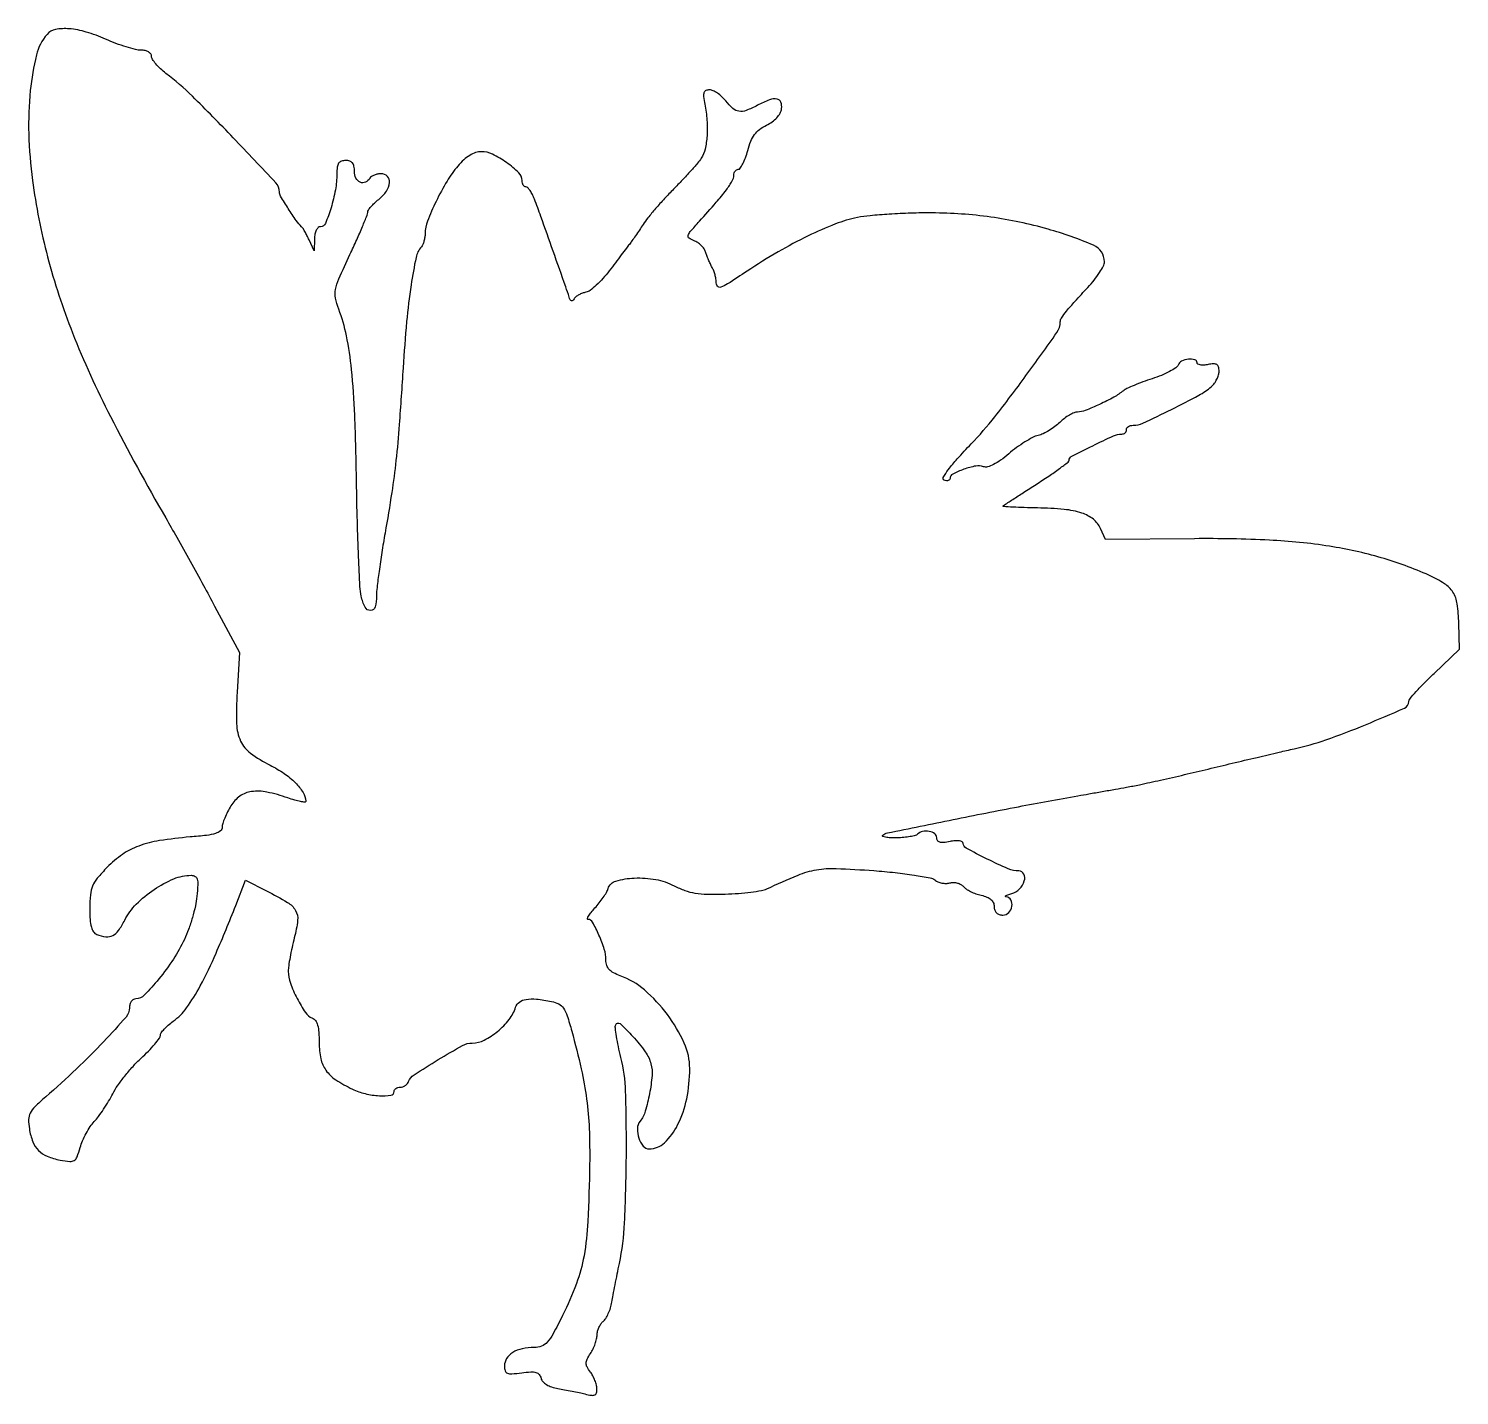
# Model space of a CAD drawing. Extents: x 0 to 324, y 0 to 310.
import ezdxf

# ---------------------------------------------------------------- set-up
doc = ezdxf.new("R2010")
doc.units = 0

msp = doc.modelspace()

# ---------------------------------------------------------------- linework, layer by layer
msp.add_lwpolyline([(4.325172, 308.584641, 0.120807), (1.899493, 303.921132, 0.034884), (0.519876, 295.85713, 0.032055), (0.169833, 286.033323, 0.025828), (1.015522, 275.5, 0.031647), (4.44035, 258.162923, 0.029419), (10.087339, 240.95714, 0.024571), (18.684534, 221.965345, 0.012578), (31.211712, 199, -0.002906), (33.719825, 194.606368, -0.001601), (36.738275, 189.20625, -0.001596), (39.764437, 183.710094, -0.002561), (42.30699, 179), (47.905723, 168.5), (47.394576, 159.5, 0.020515), (47.282316, 152.354812, 0.100333), (48.180635, 148.435476, 0.129005), (50.417493, 145.680077, 0.043319), (54.882415, 142.968844, -0.035705), (58.049129, 141.111229, -0.047332), (60.61076, 138.968944, -0.05541), (62.340873, 136.780716, -0.12772), (62.964565, 134.794359, -0.452302), (62.760015, 134.595442, -0.025818), (61.777659, 134.723594, -0.025392), (60.454419, 135.036383, -0.014074), (58.874273, 135.544359, 0.033138), (54.169092, 136.86143, 0.086477), (50.670239, 136.98099, 0.119767), (48.033635, 135.937774, 0.102381), (45.98904, 133.75, 0.019647), (45.230287, 132.387911, 0.020209), (44.588462, 130.983024, 0.020432), (44.132883, 129.724288, 0.076167), (44.003738, 128.894338, -0.224063), (43.614364, 128.074021, -0.098202), (42.52761, 127.49296, -0.044355), (40.477923, 127.063423, -0.008828), (36.75, 126.688382, 0.017752), (29.827041, 125.86688, 0.049207), (25.083793, 124.64589, 0.063443), (21.392708, 122.738329, 0.049207), (17.936169, 119.814789, 0.019128), (15.703951, 117.331274, 0.073788), (14.628958, 115.564456, 0.077514), (14.140259, 113.606268, 0.022467), (14, 110.486407, 0.015535), (14.079404, 107.931325, 0.050212), (14.353784, 106.257454, 0.083673), (14.841214, 105.193997, 0.153095), (15.581787, 104.606989, 0.060831), (17.665156, 104.08633, 0.150072), (19.20066, 104.357084, 0.122756), (20.512987, 105.500548, 0.034518), (21.92207, 107.847245, -0.078109), (24.54293, 111.459656, -0.048635), (28.587317, 114.798014, -0.049325), (33.069725, 117.213651, -0.099255), (36.991973, 118, -0.131636), (37.872555, 117.764079, -0.197751), (38.351897, 117.142357, -0.080061), (38.486937, 115.879832, -0.011167), (38.287853, 113.25, -0.030228), (37.939656, 111.069214, -0.016038), (37.260219, 108.417628, -0.015906), (36.389123, 105.741798, -0.023721), (35.444573, 103.469584, -0.034659), (32.953376, 99.023088, -0.026466), (29.653394, 94.524506, -0.02131), (26.3404, 90.810774, -0.202646), (24.422077, 90, 0.140998), (23.879784, 89.843974, 0.099844), (23.417735, 89.405412, 0.084904), (23.106519, 88.749534, 0.068517), (23, 87.975872, -0.181861), (22.215892, 85.891377, -0.008918), (17.179791, 80.3472, -0.014062), (10.976329, 74.118535, -0.011457), (4.002002, 67.796363, 0.014359), (1.53882, 65.537331, 0.082284), (0.490029, 64.115947, 0.116619), (0.136334, 62.666248, 0.042022), (0.300421, 60.536147, 0.051436), (1.08417, 57.632727, 0.103698), (2.363919, 55.649669, 0.102438), (4.344043, 54.332784, 0.049359), (7.282395, 53.474845, 0.021377), (9.492738, 53.157277, 0.167083), (10.490038, 53.392006, 0.165419), (11.137425, 54.191487, 0.020851), (11.827944, 56.339034, -0.033669), (12.360754, 57.861158, -0.022892), (13.158982, 59.514443, -0.023123), (14.080911, 61.046136, -0.042233), (14.98893, 62.18646, 0.028838), (15.971181, 63.354463, 0.012867), (17.132366, 64.995398, 0.012688), (18.275128, 66.799138, 0.016789), (19.217107, 68.5, -0.03407), (20.309132, 70.320479, -0.01621), (21.943616, 72.511893, -0.015984), (23.80725, 74.701144, -0.021843), (25.630025, 76.540486, 0.013075), (27.303849, 78.17132, 0.017917), (28.71632, 79.729371, 0.014783), (29.785121, 81.075567, 0.161757), (30, 81.722392, -0.154577), (30.180865, 82.293446, -0.030784), (30.858104, 83.139543, -0.029905), (31.802831, 84.063814, -0.023976), (32.921205, 84.943893, 0.082882), (35.919584, 87.934866, 0.031612), (39.053962, 92.956041, 0.022257), (42.624359, 100.340952, 0.007915), (47.082634, 111.18686), (49.315688, 116.873721), (54.047187, 114.476088, -0.016517), (58.836742, 111.846745, -0.125495), (60.643733, 110.042016, -0.164865), (61.115938, 107.821668, -0.034154), (60.368973, 103.84167, 0.009507), (59.844927, 101.650847, 0.009387), (59.402136, 99.432356, 0.009292), (59.087189, 97.476362, 0.03528), (59, 96.242234, 0.087068), (59.466279, 93.584862, 0.032146), (60.993665, 90.086605, 0.029685), (62.877884, 86.9094, 0.153629), (64.457403, 85.65472, -0.155249), (65.165866, 85.088292, -0.079869), (65.643111, 84.044692, -0.050154), (65.918328, 82.434527, -0.017268), (66, 80.07034, 0.051742), (66.377008, 76.436937, 0.104079), (67.531638, 73.810551, 0.092252), (69.754104, 71.67606, 0.034554), (73.536174, 69.549859, 0.051779), (76.439631, 68.524106, 0.044554), (79.64357, 68.049428, 0.048391), (82.258452, 68.150598, 0.375096), (83, 69, -0.138107), (83.107379, 69.381338, -0.100138), (83.409197, 69.70625, -0.085896), (83.860624, 69.925009, -0.070083), (84.393011, 70, 0.083553), (84.962291, 70.095799, 0.066015), (85.521274, 70.376428, 0.066279), (85.985658, 70.791578, 0.085846), (86.277764, 71.281458, -0.158556), (87.509186, 72.801447, -0.008035), (92.977667, 76.224819, -0.009106), (98.507434, 79.428137, -0.127392), (100.715509, 80, 0.118574), (103.410083, 80.648128, 0.054715), (106.442299, 82.640878, 0.053789), (109.064107, 85.330751, 0.089684), (110.537699, 88.118778, -0.163204), (111.384565, 89.278118, -0.114949), (112.891155, 89.892945, -0.067298), (115.231153, 89.949529, -0.021798), (118.661032, 89.417794, -0.069722), (120.303445, 88.843059, -0.124808), (121.367894, 87.901589, -0.071093), (122.206475, 86.193373, -0.01174), (123.2621, 82.667794, -0.011035), (125.403855, 74.115222, -0.022537), (126.630361, 67.307037, -0.023606), (127.206585, 60.620934, -0.013414), (127.303561, 52.5, -0.007936), (126.905669, 39.567415, -0.03258), (126.031329, 31.777045, -0.04495), (124.306092, 25.463379, -0.026149), (121.180636, 18.25, -0.008447), (119.022084, 14.083967, -0.058238), (117.701982, 12.200351, -0.120159), (116.414473, 11.311947, -0.09146), (114.723363, 11, 0.053226), (112.013436, 10.710703, 0.085738), (109.865927, 9.843578, 0.110291), (108.494944, 8.502119, 0.145154), (108, 6.833147, 0.071825), (108.161188, 5.716848, 0.229368), (108.653859, 5.17483, 0.115679), (109.656346, 5.021489, 0.013697), (111.911362, 5.261285, -0.017888), (113.972311, 5.462994, -0.084936), (115.146307, 5.336092, -0.153714), (115.851388, 4.871945, -0.107359), (116.285283, 4.01708, 0.123504), (116.706159, 3.249483, 0.070002), (117.532829, 2.57589, 0.057285), (118.697145, 2.04262, 0.038208), (120.123921, 1.695471, -0.005608), (121.616971, 1.43378, -0.003775), (123.316089, 1.102993, -0.003802), (124.955606, 0.757948, -0.007523), (126.25, 0.454769, 0.022664), (127.717986, 0.157494, 0.141847), (128.469779, 0.253742, 0.230393), (128.856809, 0.705148, 0.068336), (128.968197, 1.633423, 0.05933), (128.851712, 2.487449, 0.030165), (128.516037, 3.519734, 0.029473), (128.035969, 4.55654, 0.038784), (127.473588, 5.433756, -0.036156), (126.728526, 6.582606, -0.128349), (126.515003, 7.426725, -0.116417), (126.731635, 8.314511, -0.027235), (127.505392, 9.648573, 0.033081), (128.07758, 10.662203, 0.02636), (128.560959, 11.821439, 0.027065), (128.894726, 12.947163, 0.058596), (129, 13.842372, -0.062508), (129.102573, 14.659637, -0.0442), (129.409689, 15.533255, -0.044563), (129.860681, 16.329289, -0.068493), (130.394685, 16.912596, 0.083185), (130.969982, 17.579098, 0.031261), (131.545257, 18.674465, 0.029919), (132.034536, 19.969348, 0.031983), (132.353032, 21.285041, -0.003467), (132.646804, 22.894917, -0.001263), (133.084478, 25.171231, -0.001253), (133.575728, 27.658624, -0.001497), (134.051532, 30, 0.038943), (135.215645, 39.217269, 0.010128), (135.627227, 54.163787, 0.009262), (135.460313, 69.002356, 0.053703), (134.391638, 76.749778, -0.009194), (133.822294, 79.226083, -0.012243), (133.401864, 81.496332, -0.009567), (133.13581, 83.391141, -0.110982), (133.210658, 84.131975, -0.540263), (134.198781, 84.393114, -0.025896), (137.097335, 81.502177, -0.028204), (139.931529, 77.9869, -0.090188), (141.215476, 75.275539, -0.087269), (141.450717, 72.617527, -0.025473), (140.888834, 68.534634, -0.025175), (139.921072, 64.546067, -0.094099), (138.744003, 62.262986, 0.159599), (138.143423, 60.602948, 0.087045), (138.455457, 58.436453, 0.093721), (139.447928, 56.635157, 0.2237), (140.796546, 56, 0.192773), (144.267662, 57.389926, 0.085468), (147.259846, 61.421124, 0.06713), (149.310442, 67.331644, 0.050013), (150, 74.208127, 0.106791), (148.748727, 79.999853, 0.054438), (144.939607, 86.437084, 0.053879), (139.737278, 92.013098, 0.091588), (134.25, 95.226224, -0.034118), (132.686113, 95.915772, -0.087545), (131.711383, 96.669351, -0.109946), (131.181887, 97.596269, -0.07514), (131, 98.799759, 0.075313), (130.631536, 101.232087, 0.028875), (129.428362, 104.443982, 0.022051), (127.968096, 107.389502, 0.273115), (126.933807, 108, -0.507407), (126.792314, 108.193376, -0.059374), (127.0527, 108.767126, -0.034432), (127.645094, 109.608459, -0.016274), (128.515748, 110.611493, 0.019489), (129.48334, 111.740786, 0.017886), (130.389507, 112.974021, 0.018219), (131.118062, 114.132238, 0.054486), (131.495855, 114.98694, -0.250424), (133.258949, 116.70585, -0.059932), (137.433701, 117.389138, -0.055596), (142.310476, 117.054234, -0.076268), (146.461791, 115.623558, 0.035149), (148.861012, 114.569761, 0.045548), (151.186738, 113.969573, 0.035693), (153.989674, 113.716157, 0.012818), (158, 113.743523, 0.010636), (161.01806, 113.90584, 0.012284), (163.884375, 114.192182, 0.011393), (166.290597, 114.548271, 0.067707), (167.5, 114.928904, -0.011485), (174.547878, 118.052257, -0.056335), (178.724598, 119.260678, -0.052207), (183.203276, 119.551133, -0.008998), (191.706467, 119.061207, -0.00794), (196.577134, 118.614638, -0.011101), (200.912548, 118.04999, -0.007658), (204.49041, 117.446764, -0.128292), (205.570394, 116.941578, 0.076088), (206.258119, 116.528548, 0.048971), (207.150794, 116.261099, 0.048149), (208.099848, 116.168744, 0.064229), (208.957906, 116.278741, -0.069852), (209.793038, 116.376309, -0.059263), (210.673049, 116.250893, -0.061564), (211.463322, 115.932568, -0.093314), (212.03233, 115.461044, 0.076286), (212.659914, 114.904142, 0.029574), (213.674301, 114.330879, 0.02844), (214.865916, 113.829327, 0.031342), (216.069098, 113.484824, -0.04065), (217.378743, 113.083347, -0.085222), (218.284685, 112.529471, -0.109768), (218.812849, 111.810165, -0.104047), (219, 110.920545, 0.07875), (219.130753, 110.095516, 0.123449), (219.510343, 109.490068, 0.12002), (220.139775, 109.124447, 0.071959), (221, 109, 0.205234), (222.298214, 109.556309, 0.146066), (223.025526, 110.984507, 0.171403), (222.795954, 112.420147, 0.253518), (221.75, 113.09968, -0.237882), (221.564802, 113.212376, -0.412127), (221.601562, 113.373153, -0.059133), (222.111137, 113.616831, -0.014537), (223, 113.890675, 0.132093), (224.755828, 114.925229, 0.118743), (225.842356, 116.740698, 0.192052), (225.722883, 118.298166, 0.286135), (224.596886, 119, -0.101603), (222.168662, 119.498577, -0.013761), (217.425529, 121.688484, -0.008579), (212.646096, 124.159832, -0.275795), (212, 125.24207, 0.280549), (211.782899, 125.598538, 0.085603), (211.154721, 125.79695, 0.055282), (210.197004, 125.820607, 0.027918), (209, 125.65, -0.022886), (207.534153, 125.426012, -0.097725), (206.65678, 125.504273, -0.188913), (206.180922, 125.871473, -0.135864), (206, 126.525, 0.241147), (205.537351, 127.428483, 0.112958), (204.293614, 127.953325, 0.097076), (202.78284, 127.924329, 0.144152), (201.628369, 127.295035, -0.135764), (201.133323, 127.014528, -0.018776), (199.965424, 126.767924, -0.020384), (198.527539, 126.580252, -0.015986), (196.957231, 126.490564, -0.015801), (195.485581, 126.500155, -0.035643), (194.377747, 126.621807, -0.073107), (193.779238, 126.824528, -0.524156), (193.745529, 127.07708, -0.134991), (194.827592, 127.626128, -0.000441), (209.706984, 130.647192, -0.002772), (224.522346, 133.55624, -0.003706), (238, 136.021711, 0.000204), (240.503756, 136.461623, 0.00012), (243.5, 136.990069, 0.00012), (246.49623, 137.519993, 0.000204), (249, 137.964492, 0.008622), (251.949354, 138.541974, 0.002204), (256.703125, 139.580105, 0.002245), (262.119531, 140.813531, 0.002276), (267.5, 142.090047, -0.000845), (272.952795, 143.400211, -0.000768), (278.586454, 144.734621, -0.000768), (283.62918, 145.912709, -0.00248), (286.985801, 146.673925, 0.029144), (294.213441, 148.723498, 0.014157), (303.191119, 152.132508, 0.005976), (311.990062, 155.885521, 0.294164), (312.989829, 157.399933, -0.175875), (313.197392, 157.952227, -0.006605), (314.68064, 159.640343, -0.011227), (316.534574, 161.604447, -0.007588), (318.731498, 163.763124), (324.462995, 169.226382), (324.326918, 175.145754, 0.029693), (323.966054, 179.517703, 0.10441), (323.003886, 182.155304, 0.111584), (321.096647, 184.082847, 0.036432), (317.556205, 185.996874, 0.03515), (306.709819, 189.986991, 0.031884), (295.053312, 192.575164, 0.026772), (281.405385, 193.961256, 0.014152), (264.385075, 194.29115), (244.270149, 194.111671), (243.147365, 196.575913, 0.118458), (241.494894, 198.690462, 0.089166), (238.887338, 200.093964, 0.056098), (234.901185, 200.917919, 0.017611), (228.80828, 201.262757, -0.002505), (225.814225, 201.341602, -0.004173), (223.293682, 201.441681, -0.000701), (221.082707, 201.551065, -0.399402), (221, 201.638088, -0.251281), (221.069369, 201.767403, -0.000442), (223.203125, 203.181217, -0.003045), (225.624473, 204.761401, -0.001861), (228.5, 206.598009, 0.006697), (231.374597, 208.473412, 0.010408), (233.796875, 210.174596, 0.004969), (235.782983, 211.6627, 0.233572), (236, 212.101916, -0.280221), (236.492979, 212.91247, -0.004765), (241.336822, 215.363308, -0.008363), (246.040711, 217.590204, -0.10676), (247.938075, 218, 0.093067), (248.343445, 218.076113, 0.09634), (248.688059, 218.29375, 0.099218), (248.918706, 218.618447, 0.105349), (249, 219, -0.150507), (249.117456, 219.381363, -0.098528), (249.447958, 219.70625, -0.081628), (249.941924, 219.92537, -0.063741), (250.524964, 220, 0.109326), (252.730094, 220.487988, 0.005928), (259.193143, 223.589525, 0.008333), (265.430047, 226.804474, 0.057641), (268.25, 228.766036, 0.054636), (268.919756, 229.501443, 0.041657), (269.485937, 230.43266, 0.042688), (269.872829, 231.407838, 0.073223), (270, 232.271565, 0.064118), (269.876955, 233.227137, 0.197268), (269.492289, 233.737731, 0.149328), (268.773927, 233.912872, 0.032901), (267.5, 233.755249, -0.031701), (266.541823, 233.634359, -0.053628), (265.734375, 233.670744, -0.076393), (265.183445, 233.843992, -0.285831), (265, 234.138672, 0.331588), (264.472314, 234.846881, 0.101494), (263.058643, 234.971303, 0.083367), (261.504685, 234.523012, 0.191589), (260.693388, 233.643364, -0.15777), (260.186682, 233.015957, -0.023077), (258.758154, 232.174497, -0.024186), (256.917932, 231.313069, -0.018622), (254.836399, 230.54803, 0.009222), (252.705001, 229.809831, 0.010817), (250.71382, 229.029515, 0.009825), (249.064608, 228.303333, 0.063388), (248.295753, 227.820193, -0.046356), (246.170583, 226.381848, -0.016819), (242.919152, 224.735485, -0.014284), (239.65751, 223.331369, -0.09477), (237.924922, 223, 0.098854), (237.126805, 222.840648, 0.033172), (236.057065, 222.310038, 0.031498), (234.921425, 221.550072, 0.031195), (233.886364, 220.651193, -0.033732), (232.787733, 219.706833, -0.024983), (231.458741, 218.811918, -0.025454), (230.11245, 218.090736, -0.05065), (228.973182, 217.688156, 0.061125), (227.72554, 217.217746, 0.018718), (225.973957, 216.214653, 0.018427), (224.079931, 214.934475, 0.019184), (222.311355, 213.534513, -0.020507), (220.460964, 212.077733, -0.038767), (218.841654, 211.088412, -0.049548), (217.506561, 210.567624, -0.161203), (216.570213, 210.61143, 0.140975), (214.83141, 210.761869, 0.037256), (212.114317, 210.014924, 0.034111), (209.61764, 208.926964, 0.279896), (209, 207.910064, -0.185332), (208.892425, 207.629811, -0.147006), (208.61309, 207.460134, -0.099775), (208.187216, 207.436665, -0.0557), (207.682858, 207.568204, -0.45978), (207.467968, 208.170941, -0.030169), (208.615645, 209.92359, -0.023527), (210.651354, 212.404609, -0.008347), (213.784465, 215.761957, 0.025335), (219.156014, 221.924874, 0.008987), (226.21994, 231.250575, 0.003866), (233.213549, 240.993981, 0.154929), (234, 243.471165, -0.152699), (234.25831, 244.297258, -0.017682), (235.433787, 245.871196, -0.014953), (237.302523, 248.059738, -0.004594), (240.25, 251.250217, 0.020668), (241.685568, 252.907998, 0.024329), (242.898438, 254.593661, 0.024275), (243.770433, 256.093868, 0.120066), (244, 257.036088, 0.300042), (241.528836, 260.783391, 0.032125), (231.215724, 264.438335, 0.034461), (218.245639, 267.168448, 0.033559), (204.90732, 268.12344, 0.008664), (200.13657, 268.061678, 0.007967), (195.235275, 267.835046, 0.007987), (190.871755, 267.493498, 0.025918), (188, 267.071472, 0.04351), (183.017268, 265.613264, 0.020197), (176.835463, 262.911347, 0.018382), (170.009659, 259.277539, 0.015087), (162.994117, 254.916844, -0.003556), (158.575855, 252.027222, -0.06035), (157.013959, 251.269794, -0.339884), (156.306335, 251.507671, -0.148894), (156, 252.513569, 0.046528), (155.934347, 253.21756, 0.022973), (155.727693, 254.092603, 0.022575), (155.427998, 254.987974, 0.030566), (155.072998, 255.763569, -0.014211), (154.67792, 256.557105, -0.008765), (154.256496, 257.511043, -0.008788), (153.872753, 258.469344, -0.015564), (153.595164, 259.274025, 0.078555), (153.232741, 260.009501, 0.04681), (152.596485, 260.752455, 0.045522), (151.803741, 261.390994, 0.058261), (150.968917, 261.815795, -0.060552), (149.864967, 262.383902, -0.321973), (149.644397, 262.985193, -0.110287), (150.123691, 263.88144, -0.006378), (152.196751, 266.228323, 0.005067), (156.008763, 270.521109, 0.018427), (158.299425, 273.358614, 0.026411), (159.646407, 275.372522, 0.134985), (160, 276.658406, -0.073195), (160.07545, 277.17105, -0.087753), (160.294878, 277.605907, -0.100549), (160.621028, 277.896611, -0.132663), (161.003838, 278, 0.250094), (161.459778, 278.243272, 0.030983), (162.046807, 279.248438, 0.030646), (162.636135, 280.621761, 0.02067), (163.144723, 282.25, -0.030656), (163.855319, 284.374984, -0.063102), (164.710012, 285.902828, -0.071288), (165.842227, 287.050977, -0.050177), (167.390885, 288, 0.043919), (168.673544, 288.764152, 0.051309), (169.731707, 289.706563, 0.057141), (170.475208, 290.733812, 0.093085), (170.819551, 291.75, 0.126588), (170.653457, 293.243492, 0.274195), (169.782434, 293.937783, 0.127772), (168.083723, 293.739098, 0.027539), (165.364307, 292.506161, -0.028061), (162.784703, 291.339857, -0.127166), (161.158631, 291.151145, -0.149205), (159.787127, 291.786234, -0.043626), (158.17866, 293.5, 0.038476), (157.299173, 294.456589, 0.038641), (156.284693, 295.265625, 0.041483), (155.290551, 295.825689, 0.107949), (154.492581, 296, 0.098643), (153.661266, 295.834381, 0.217561), (153.230034, 295.370603, 0.110724), (153.13984, 294.472162, 0.018515), (153.413385, 292.75, -0.03035), (153.904116, 289.106151, -0.035039), (153.915117, 285.602074, -0.038623), (153.478262, 282.59183, -0.089926), (152.592596, 280.501079, -0.031376), (151.786871, 279.425196, -0.006278), (150.208894, 277.619067, -0.006614), (148.315068, 275.561017, -0.006127), (146.319163, 273.5, 0.009249), (144.277942, 271.365689, 0.008387), (142.248113, 269.087617, 0.008429), (140.500241, 266.987896, 0.026499), (139.428478, 265.500398, -0.004521), (138.603235, 264.241957, -0.003958), (137.718334, 262.941187, -0.003981), (136.900276, 261.778791, -0.01184), (136.314788, 261.000398, 0.004104), (135.653892, 260.149482, 0.000821), (134.490092, 258.620209, 0.000868), (133.141525, 256.83567, 0.000809), (131.767396, 255.004568, -0.021839), (130.336887, 253.256542, -0.025), (128.819277, 251.720908, -0.025269), (127.418882, 250.563262, -0.113702), (126.452608, 250.138886, 0.042683), (125.654033, 249.915544, 0.037646), (124.869068, 249.552423, 0.039548), (124.209675, 249.113221, 0.085824), (123.803795, 248.662343, -0.067054), (123.469512, 248.261907, -0.269036), (123.169838, 248.196258, -0.202895), (122.899266, 248.428973, -0.041578), (122.662071, 249.028025, 0.011042), (121.898544, 251.363395, 0.000481), (119.041814, 259.464211, 0.000766), (116.252986, 267.310063, 0.004957), (114.801526, 271.25, 0.026114), (114.337423, 272.303088, 0.035736), (113.805971, 273.192187, 0.038752), (113.284456, 273.827084, 0.204185), (112.87868, 274, -0.161757), (112.543517, 274.111343, -0.096357), (112.258112, 274.425676, -0.07777), (112.065316, 274.894897, -0.058724), (112, 275.449109, 0.202644), (111.248294, 277.22769, 0.038799), (108.493096, 279.51787, 0.040947), (105.283981, 281.415788, 0.113543), (102.744503, 282, 0.081593), (101.466408, 281.790036, 0.055938), (100.132287, 281.166174, 0.047862), (98.776332, 280.14641, 0.032295), (97.433724, 278.75, 0.040515), (94.97913, 275.313247, 0.021869), (92.504379, 270.734269, 0.020046), (90.540266, 266.235816, 0.091963), (90.009769, 263.45, -0.036037), (89.944003, 262.595438, -0.03194), (89.755604, 261.723125, -0.03334), (89.482339, 260.958461, -0.078959), (89.158245, 260.45, 0.131005), (87.957095, 258.053011, 0.013576), (86.837085, 251.786324, 0.014447), (85.829454, 243.486554, 0.007339), (85.017831, 233, -0.002489), (84.148347, 220.146297, -0.009058), (83.407816, 211.998218, -0.011152), (82.455013, 204.769617, -0.005413), (80.931714, 195.575108, 0.004732), (80.192167, 191.148647, 0.005336), (79.567441, 186.882653, 0.004902), (79.110677, 183.24564, 0.02879), (79, 181.325108, -0.066113), (78.66838, 178.828087, -0.332801), (77.626878, 178.012761, -0.291753), (76.405908, 178.754811, -0.059845), (75.530562, 181.25, -0.041742), (75.231605, 183.460686, -0.002484), (74.921249, 190.200566, -0.003723), (74.650976, 198.241054, -0.002737), (74.466579, 207.156182, 0.005526), (74.069547, 222.272811, 0.016297), (73.343533, 232.642051, 0.023531), (72.193365, 240.275687, 0.043091), (70.43898, 246.314691, -0.041567), (69.697662, 248.837816, -0.101638), (69.697466, 250.764552, -0.053513), (70.474847, 253.196392, -0.005475), (72.982213, 258.703116, 0.004037), (74.521657, 262.058441, 0.005881), (75.819775, 265.042564, 0.003098), (76.870321, 267.581245, 0.096842), (77, 268.244505, -0.149764), (77.151565, 268.739168, -0.027767), (77.734375, 269.505571, -0.027574), (78.542848, 270.354818, -0.022088), (79.5, 271.17866, 0.073792), (81.242391, 273.023069, 0.129189), (81.96343, 274.98198, 0.218318), (81.472215, 276.396878, 0.204468), (80.059017, 277, 0.046881), (79.270704, 276.925923, 0.046318), (78.50665, 276.70625, 0.050262), (77.876024, 276.383556, 0.111412), (77.5, 276, -0.145013), (76.475629, 275.08474, -0.214731), (75.289714, 275.063217, -0.182485), (74.344846, 275.97192, -0.111435), (74, 277.5, 0.044917), (73.893532, 278.682766, 0.124434), (73.55, 279.4375, 0.149477), (72.935258, 279.857434, 0.07578), (72, 280, 0.081034), (71.025622, 279.841041, 0.165782), (70.417468, 279.376794, 0.117088), (70.092595, 278.506051, 0.031007), (70, 277.014351, -0.044362), (69.67297, 273.335671, -0.030504), (68.683983, 269.264731, -0.023976), (67.409982, 265.744599, -0.302665), (66.292595, 265, 0.194077), (65.786375, 264.795818, 0.08638), (65.354096, 264.205034, 0.065404), (65.051854, 263.318978, 0.043403), (64.93232, 262.25), (64.864639, 259.5), (63.70999, 262, 0.008941), (63.229234, 262.993832, 0.010661), (62.739515, 263.9125, 0.009528), (62.297144, 264.667278, 0.065877), (62.02767, 265, -0.049901), (60.808119, 266.411429, -0.01078), (59.007363, 269.093255, -0.006716), (57.265353, 271.894611, -0.136564), (57, 272.848028, 0.190409), (56.162998, 274.966246, 0.002662), (46.525128, 285.148246, 0.007502), (37.257018, 294.549269, 0.031488), (31.267123, 299.745422, -0.024653), (30.016408, 300.800808, -0.029981), (28.959717, 301.911126, -0.03102), (28.204983, 302.927585, -0.145175), (28, 303.618689, 0.161631), (27.821023, 304.157883, 0.101127), (27.320052, 304.604634, 0.078717), (26.555774, 304.90069, 0.053165), (25.62443, 305, -0.0611), (24.351414, 305.156147, -0.014445), (22.286132, 305.734375, -0.014656), (19.934395, 306.543016, -0.013974), (17.595917, 307.5, 0.031503), (13.201732, 309.120968, 0.052264), (9.323405, 309.850708, 0.067467), (6.254126, 309.68733, 0.167236)], format="xyb", close=True)

doc.saveas('drawing.dxf')
